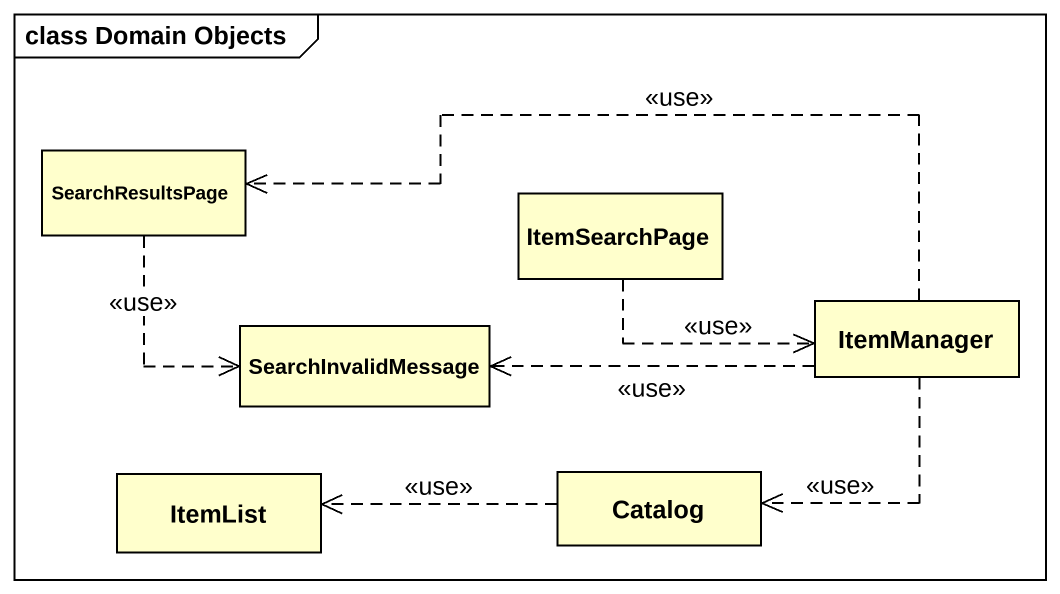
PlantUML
@startuml
mainframe class Domain Objects
hide circle
hide empty members
class SearchResultsPage
class ItemSearchPage
class ItemManager
class SearchInvalidMessage
class ItemList
class Catalog
SearchResultsPage ..> SearchInvalidMessage : <<use>>
ItemSearchPage .right.> ItemManager : <<use>>
ItemManager .left.> SearchResultsPage : <<use>>
ItemManager .left.> SearchInvalidMessage : <<use>>
ItemManager ..> Catalog : <<use>>
Catalog .left.> ItemList : <<use>>
@enduml
